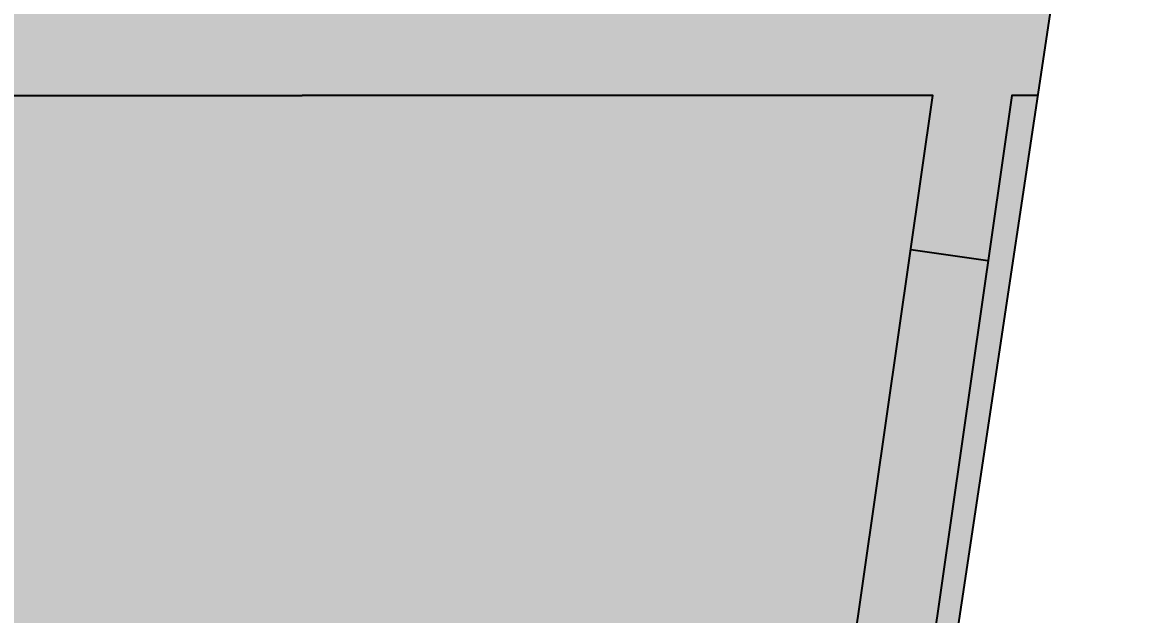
# Model space of a CAD drawing. Header units: millimetres. Extents: x -4957 to 16273, y -10328 to 13923.
# Drawn here: x 6706.6 to 7139.2, y 9739.9 to 9967.8 of the extents above; entities that cross this region are included whole.
import ezdxf
from ezdxf.enums import TextEntityAlignment as Align

# ---------------------------------------------------------------- set-up
doc = ezdxf.new("R2010")
doc.units = ezdxf.units.MM
doc.set_wipeout_variables(frame=1)
doc.layers.get('0').update_dxf_attribs({"color": 171})
doc.layers.add('Техника. Кран LTM 1150-5.3', color=250, linetype='Continuous')
doc.layers.add('Техника. Кран LTM 1150-5.3 Штрих', color=7, linetype='Continuous', true_color=0xffe79e)
doc.styles.add('arial', font='arial.ttf')
doc.styles.get("Standard").update_dxf_attribs({"font": ''})
doc.styles.get('Standard').set_extended_font_data('Mipgost')

# ---------------------------------------------------------------- blocks, each defined once
blk = doc.blocks.new('LTM 1150-5.3-20231002.113951')
at = {"color": 0, "linetype": 'ByBlock', "lineweight": -2, "ltscale": 15, "transparency": 16777216}
blk.add_wipeout([(-60.16, 380), (-81.95, 376.52), (-101.57, 366.44), (-117.08, 350.74), (-126.93, 331), (-126.93, 331), (-131.69, 313.48), (-131.69, 313.48), (-137.86, 296.68), (-146.91, 281.24), (-158.58, 267.67), (-172.47, 256.39), (-172.47, 256.39), (-172.47, 256.39), (-211.49, 225.28), (-244.99, 188.31), (-272.11, 146.42), (-292.13, 100.71), (-292.13, 100.71), (-321.18, 16.45), (-325, 0), (-325, -111.39), (-324.22, -121.78), (-225.53, -779.2), (-225.53, -779.2), (-219.21, -787.79), (-210.84, -794.41), (-201.02, -798.58), (-190.44, -800), (-190.44, -800), (190.44, -800), (190.44, -800), (201.02, -798.58), (210.84, -794.41), (219.21, -787.79), (225.53, -779.2), (324.22, -121.78), (325, -111.39), (325, 0), (321.18, 16.45), (292.13, 100.71), (292.13, 100.71), (272.11, 146.42), (244.99, 188.31), (211.49, 225.28), (172.47, 256.39), (172.47, 256.39), (158.58, 267.67), (146.91, 281.24), (137.86, 296.68), (131.69, 313.48), (131.69, 313.48), (126.93, 331), (126.93, 331), (117.08, 350.74), (101.57, 366.44), (81.95, 376.52), (60.16, 380), (60.16, 380)], dxfattribs=at)
at = {"layer": 'Техника. Кран LTM 1150-5.3 Штрих', "ltscale": 15, "transparency": 16777216}
h = blk.add_hatch(color=256, dxfattribs=at)
h.dxf.hatch_style = 1
edge = h.paths.add_edge_path()
edge.add_arc((-60.16, 310), 70, 90, 162.5424)
edge.add_line((-126.93, 331), (-131.69, 313.48))
edge.add_arc((-228.29, 339.36), 100, 303.9286, 345, ccw=False)
edge.add_arc((0, 0), 309, 123.9286, 160.9778)
edge.add_line((-292.13, 100.71), (-321.18, 16.45))
edge.add_line((-321.18, 16.45), (-325, 0))
edge.add_line((-325, 0), (-325, -111.39))
edge.add_line((-325, -111.39), (-324.22, -121.78))
edge.add_line((-324.22, -121.78), (-225.53, -779.2))
edge.add_arc((-190.44, -760), 40, 208.6798, 270)
edge.add_line((-190.44, -800), (190.44, -800))
edge.add_arc((190.44, -760), 40, 270, 331.3202)
edge.add_line((225.53, -779.2), (324.22, -121.78))
edge.add_line((324.22, -121.78), (325, -111.39))
edge.add_line((325, -111.39), (325, 0))
edge.add_line((325, 0), (321.18, 16.45))
edge.add_line((321.18, 16.45), (292.13, 100.71))
edge.add_arc((0, 0), 309, 19.0222, 56.0714)
edge.add_arc((228.29, 339.36), 100, 195, 236.0714, ccw=False)
edge.add_line((131.69, 313.48), (126.93, 331))
edge.add_arc((60.16, 310), 70, 17.4576, 90)
edge.add_line((60.16, 380), (-60.16, 380))
at = {"color": 0, "linetype": 'ByBlock', "lineweight": -2, "ltscale": 15, "transparency": 16777216}
blk.add_lwpolyline([(-60.16, 380, 0.327538), (-126.93, 331), (-131.69, 313.48, -0.181151), (-172.47, 256.39, 0.163081), (-292.13, 100.71), (-321.18, 16.45), (-325, 0), (-325, -111.39), (-324.22, -121.78), (-225.53, -779.2, 0.274133), (-190.44, -800), (190.44, -800, 0.274133), (225.53, -779.2), (324.22, -121.78), (325, -111.39), (325, 0), (321.18, 16.45), (292.13, 100.71, 0.163081), (172.47, 256.39, -0.181151), (131.69, 313.48), (126.93, 331, 0.327538), (60.16, 380)], format="xyb", close=True, dxfattribs=at)
for points in [[(-283.21, -395), (-273.11, -395), (-219.24, -770.51), (-189.54, -766.25), (-242.8, -395), (0, -395)], [(283.21, -395), (273.11, -395), (219.24, -770.51), (189.54, -766.25), (242.8, -395), (0, -395)], [(263.97, -458.7), (234.27, -454.44)]]:
    blk.add_lwpolyline(points, dxfattribs=at)
at = {"layer": 'Defpoints', "color": 0, "linetype": 'ByBlock', "lineweight": -2, "ltscale": 15, "transparency": 16777216, "insert": (0, -494.86), "char_height": 100, "attachment_point": 5}
blk.add_mtext_dynamic_manual_height_columns('\\A1;{\\W0.8;116.9t}', width=374.9807, gutter_width=1, heights=[0], dxfattribs=at)
blk = doc.blocks.new('LTM 1150-5.3-7-rollig20231002.11465')
at = {"color": 0, "linetype": 'ByBlock', "lineweight": -2, "ltscale": 15, "transparency": 16777216}
blk.add_blockref('LTM 1150-5.3-20231002.113951', (0, 1260), dxfattribs=at)
blk = doc.blocks.new('*U159')
at = {"color": 0, "linetype": 'ByBlock', "lineweight": -2, "ltscale": 15, "transparency": 16777216}
blk.add_blockref('LTM 1150-5.3-7-rollig20231002.11465', (6814.18, 8759.69), dxfattribs=at)
at = {"layer": 'Defpoints', "color": 250, "linetype": 'ByBlock', "lineweight": -2, "ltscale": 15, "transparency": 16777216, "style": 'arial', "width": 0.8}
blk.add_attdef('МАРКА', text='', height=250, rotation=50, dxfattribs=at).set_placement((4490.24, 11498.44), align=Align.MIDDLE_CENTER)

msp = doc.modelspace()

# ---------------------------------------------------------------- block references
at = {"layer": 'Техника. Кран LTM 1150-5.3'}
msp.add_blockref('*U159', (0, 315), dxfattribs=at)

doc.saveas('drawing.dxf')
